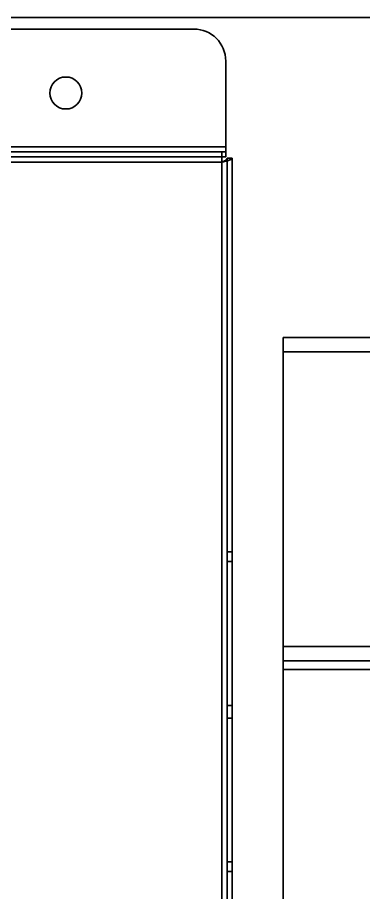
# Model space of a CAD drawing. Header units: millimetres. Extents: x -178 to 3694, y -325 to 1836.
# Drawn here: x 1297 to 1351, y 463.2 to 600 of the extents above; entities that cross this region are included whole.
import ezdxf

# ---------------------------------------------------------------- set-up
doc = ezdxf.new("R2010")
doc.units = ezdxf.units.MM

msp = doc.modelspace()

# ---------------------------------------------------------------- linework, layer by layer
at = {"color": 7, "linetype": 'Continuous', "lineweight": 35}
for p, q in [((1475.02, 600), (25.02, 600)), ((811.52, 598.2), (1324.52, 598.2)), ((811.52, 598.2), (1324.52, 598.2)), ((1329.52, 593.2), (1329.52, 579.8)), ((1329.52, 593.2), (1329.52, 579.8)), ((806.52, 579.8), (1329.52, 579.8)), ((806.52, 579.8), (1329.52, 579.8)), ((806.52, 579), (1329.52, 579)), ((807.12, 579), (1328.92, 579)), ((1328.92, 578.2), (1328.92, 579)), ((1328.92, 577.4), (1328.92, 579)), ((1328.92, 579), (1329.52, 579)), ((1329.52, 579.8), (1329.52, 579)), ((1329.52, 579.8), (1329.52, 578.2)), ((1329.52, 579), (1329.52, 578.2)), ((1329.52, 578.2), (1329.52, 579)), ((806.52, 578.2), (1329.52, 578.2)), ((807.12, 578.2), (1328.92, 578.2)), ((807.12, 577.4), (1328.92, 577.4)), ((807.12, 577.4), (1328.92, 577.4)), ((1328.92, 578.2), (1329.52, 578.2)), ((1328.92, 577.4), (1328.92, 578.2)), ((1328.92, 405.6), (1328.92, 577.4)), ((1328.92, 405.6), (1328.92, 577.4)), ((1330.52, 578), (1329.72, 578)), ((1329.72, 405), (1329.72, 578)), ((1330.52, 578), (1329.72, 578)), ((1329.72, 578), (1329.72, 405)), ((1330.52, 578), (1330.52, 405)), ((1330.52, 405), (1330.52, 578)), ((1338.52, 550), (1338.52, 547.73)), ((1338.52, 501.71), (1338.52, 550)), ((1338.52, 550), (1338.52, 501.71)), ((1338.52, 547.73), (1338.52, 550)), ((1338.52, 550), (1418.52, 550)), ((1338.52, 499.44), (1338.52, 547.73)), ((1338.52, 547.73), (1418.52, 547.73)), ((1338.52, 547.73), (1338.52, 499.44)), ((1329.72, 514.98), (1329.72, 516.48)), ((1329.72, 516.48), (1329.72, 492.5)), ((1329.72, 492.5), (1329.72, 516.48)), ((1329.72, 516.48), (1329.72, 514.98)), ((1330.52, 516.48), (1329.72, 516.48)), ((1330.52, 516.48), (1329.72, 516.48)), ((1330.52, 492.5), (1330.52, 516.48)), ((1330.52, 516.48), (1330.52, 514.98)), ((1330.52, 516.48), (1330.52, 492.5)), ((1330.52, 514.98), (1330.52, 516.48)), ((1329.72, 492.5), (1329.72, 514.98)), ((1329.72, 514.98), (1329.72, 492.5)), ((1330.52, 514.98), (1329.72, 514.98)), ((1330.52, 514.98), (1329.72, 514.98)), ((1330.52, 514.98), (1330.52, 492.5)), ((1330.52, 492.5), (1330.52, 514.98)), ((1338.52, 501.71), (1338.52, 499.44)), ((1338.52, 498.08), (1338.52, 501.71)), ((1338.52, 501.71), (1338.52, 498.08)), ((1338.52, 501.71), (1418.52, 501.71)), ((1338.52, 499.44), (1338.52, 501.71)), ((1338.52, 498.08), (1338.52, 499.44)), ((1338.52, 499.44), (1338.52, 498.08)), ((1338.52, 499.44), (1418.52, 499.44)), ((1338.52, 498.08), (1418.52, 498.08)), ((1338.52, 498.08), (1418.52, 498.08)), ((1338.52, 498.08), (1338.52, 101.92)), ((1338.52, 498.08), (1338.52, 101.92)), ((1330.52, 492.5), (1329.72, 492.5)), ((1330.52, 492.5), (1329.72, 492.5)), ((1330.52, 492.5), (1329.72, 492.5)), ((1330.52, 492.5), (1329.72, 492.5)), ((1329.72, 466.52), (1329.72, 490.5)), ((1329.72, 490.5), (1329.72, 468.02)), ((1329.72, 490.5), (1329.72, 466.52)), ((1329.72, 468.02), (1329.72, 490.5)), ((1330.52, 490.5), (1329.72, 490.5)), ((1330.52, 490.5), (1329.72, 490.5)), ((1330.52, 490.5), (1329.72, 490.5)), ((1330.52, 490.5), (1329.72, 490.5)), ((1330.52, 490.5), (1330.52, 466.52)), ((1330.52, 468.02), (1330.52, 490.5)), ((1330.52, 466.52), (1330.52, 490.5)), ((1330.52, 490.5), (1330.52, 468.02)), ((1329.72, 468.02), (1329.72, 466.52)), ((1329.72, 466.52), (1329.72, 468.02)), ((1330.52, 468.02), (1329.72, 468.02)), ((1330.52, 468.02), (1329.72, 468.02)), ((1330.52, 466.52), (1330.52, 468.02)), ((1330.52, 468.02), (1330.52, 466.52)), ((1330.52, 466.52), (1329.72, 466.52)), ((1330.52, 466.52), (1329.72, 466.52))]:
    msp.add_line(p, q, dxfattribs=at)
msp.add_circle((1304.52, 588.2), 2.5, dxfattribs=at)
msp.add_circle((1304.52, 588.2), 2.5, dxfattribs=at)
msp.add_arc((1324.52, 593.2), 5, 0, 90, dxfattribs=at)
msp.add_arc((1324.52, 593.2), 5, 0, 90, dxfattribs=at)
msp.add_open_spline([(1328.92, 577.4), (1329.01, 577.42), (1329.19, 577.47), (1329.46, 577.53), (1329.71, 577.6), (1329.94, 577.66), (1330.14, 577.73), (1330.3, 577.8), (1330.42, 577.86), (1330.5, 577.93), (1330.51, 577.98), (1330.52, 578)], degree=3, knots=[0, 0, 0, 0, 0.108839, 0.220834, 0.329684, 0.441689, 0.550539, 0.662544, 0.771394, 0.883399, 1, 1, 1, 1], dxfattribs=at)
msp.add_open_spline([(1328.92, 577.4), (1328.97, 577.42), (1329.07, 577.47), (1329.22, 577.55), (1329.36, 577.62), (1329.48, 577.7), (1329.58, 577.77), (1329.66, 577.85), (1329.71, 577.92), (1329.71, 577.97), (1329.72, 578)], degree=3, dxfattribs=at)

doc.saveas('drawing.dxf')
